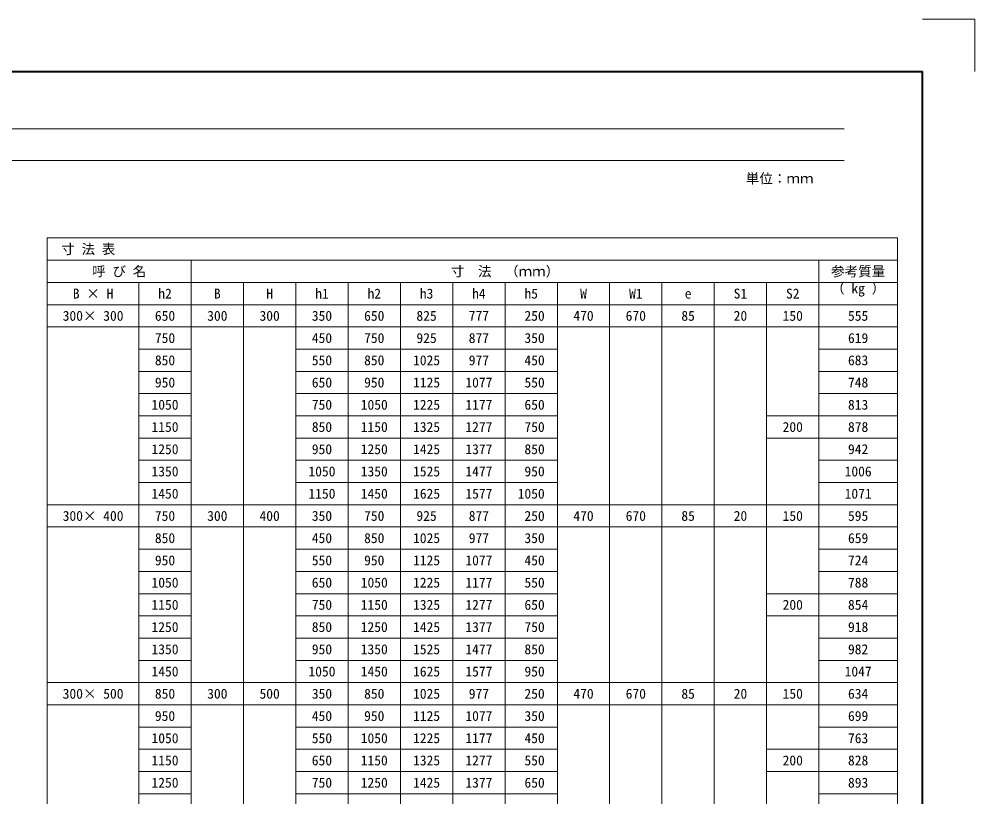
# Model space of a CAD drawing. Units: millimetres at full size; details may follow other scales. Extents: x 95 to 26200, y 7460 to 13400.
# Drawn here: x 13646 to 17300, y 10426 to 13400 of the extents above; entities that cross this region are included whole.
import ezdxf
from ezdxf.enums import TextEntityAlignment as Align

# ---------------------------------------------------------------- set-up
doc = ezdxf.new("R2010")
doc.units = ezdxf.units.MM
doc.header["$LTSCALE"] = 25
for name, color, linetype, lineweight in [('Defpoints_3', 8, 'Continuous', 0), ('図枠', 7, 'Continuous', 5), ('寸法・材料表', 7, 'Continuous', 13)]:
    doc.layers.add(name, color=color, linetype=linetype, lineweight=lineweight)
doc.styles.add('ＭＳ ゴシック', font='')
doc.styles.get('ＭＳ ゴシック').set_extended_font_data('MS Gothic')

msp = doc.modelspace()

# ---------------------------------------------------------------- linework, layer by layer
at = {"layer": 'Defpoints_3', "color": 7, "lineweight": 13}
for p in [(17100, 13399.96), (17300, 13199.96)]:
    msp.add_line(p, (17300, 13399.96), dxfattribs=at)
at = {"layer": 'Defpoints_3'}
for p, q in [((13753.64, 12563.04), (17003.64, 12563.04)), ((13753.64, 12563.04), (13753.64, 12478.04)), ((17003.64, 12563.04), (17003.64, 12478.04)), ((16703.64, 12393.04), (17003.64, 12393.04)), ((13753.64, 12223.04), (14103.64, 12223.04)), ((14303.64, 12223.04), (14703.64, 12223.04)), ((15703.64, 12223.04), (16703.64, 12223.04)), ((16503.64, 11798.04), (16703.64, 11798.04)), ((13753.64, 11458.04), (14103.64, 11458.04)), ((14303.64, 11458.04), (14703.64, 11458.04)), ((15703.64, 11458.04), (16703.64, 11458.04)), ((16503.64, 11118.04), (16703.64, 11118.04)), ((13753.64, 10778.04), (14103.64, 10778.04)), ((14303.64, 10778.04), (14703.64, 10778.04)), ((15703.64, 10778.04), (16703.64, 10778.04)), ((16503.64, 10523.04), (16703.64, 10523.04))]:
    msp.add_line(p, q, dxfattribs=at)
at = {"layer": '図枠', "lineweight": 40}
for p in [(9300, 13199.96), (17100, 7659.96)]:
    msp.add_line(p, (17100, 13199.96), dxfattribs=at)
at = {"layer": '図枠', "lineweight": 13}
for p, q in [((9600, 12979.96), (16800, 12979.96)), ((9600, 12859.96), (16800, 12859.96))]:
    msp.add_line(p, q, dxfattribs=at)
at = {"layer": '寸法・材料表'}
for p, q in [((13753.64, 12478.04), (17003.64, 12478.04)), ((13753.64, 12478.04), (13753.64, 8313.04)), ((14303.64, 12478.04), (14303.64, 8313.04)), ((16703.64, 12478.04), (16703.64, 8313.04)), ((17003.64, 12478.04), (17003.64, 8313.04)), ((13753.64, 12393.04), (16703.64, 12393.04)), ((14103.64, 12393.04), (14103.64, 8313.04)), ((14503.64, 12393.04), (14503.64, 8313.04)), ((14703.64, 12393.04), (14703.64, 8313.04)), ((14903.64, 12393.04), (14903.64, 8313.04)), ((15103.64, 12393.04), (15103.64, 8313.04)), ((15303.64, 12393.04), (15303.64, 8313.04)), ((15503.64, 12393.04), (15503.64, 8313.04)), ((15703.64, 12393.04), (15703.64, 8313.04)), ((15903.64, 12393.04), (15903.64, 8313.04)), ((16103.64, 12393.04), (16103.64, 8313.04)), ((16303.64, 12393.04), (16303.64, 8313.04)), ((16503.64, 12393.04), (16503.64, 8313.04)), ((13753.64, 12308.04), (17003.64, 12308.04)), ((14103.64, 12223.04), (14303.64, 12223.04)), ((14703.64, 12223.04), (15703.64, 12223.04)), ((16703.64, 12223.04), (17003.64, 12223.04)), ((14103.64, 12138.04), (14303.64, 12138.04)), ((14703.64, 12138.04), (15703.64, 12138.04)), ((16703.64, 12138.04), (17003.64, 12138.04)), ((14103.64, 12053.04), (14303.64, 12053.04)), ((14703.64, 12053.04), (15703.64, 12053.04)), ((16703.64, 12053.04), (17003.64, 12053.04)), ((14103.64, 11968.04), (14303.64, 11968.04)), ((14703.64, 11968.04), (15703.64, 11968.04)), ((16703.64, 11968.04), (17003.64, 11968.04)), ((14103.64, 11883.04), (14303.64, 11883.04)), ((14703.64, 11883.04), (15703.64, 11883.04)), ((16503.64, 11883.04), (17003.64, 11883.04)), ((14103.64, 11798.04), (14303.64, 11798.04)), ((14703.64, 11798.04), (15703.64, 11798.04)), ((16703.64, 11798.04), (17003.64, 11798.04)), ((14103.64, 11713.04), (14303.64, 11713.04)), ((14703.64, 11713.04), (15703.64, 11713.04)), ((16703.64, 11713.04), (17003.64, 11713.04)), ((14103.64, 11628.04), (14303.64, 11628.04)), ((14703.64, 11628.04), (15703.64, 11628.04)), ((16703.64, 11628.04), (17003.64, 11628.04)), ((13753.64, 11543.04), (17003.64, 11543.04)), ((14103.64, 11458.04), (14303.64, 11458.04)), ((14703.64, 11458.04), (15703.64, 11458.04)), ((16703.64, 11458.04), (17003.64, 11458.04)), ((14103.64, 11373.04), (14303.64, 11373.04)), ((14703.64, 11373.04), (15703.64, 11373.04)), ((16703.64, 11373.04), (17003.64, 11373.04)), ((14103.64, 11288.04), (14303.64, 11288.04)), ((14703.64, 11288.04), (15703.64, 11288.04)), ((16703.64, 11288.04), (17003.64, 11288.04)), ((14103.64, 11203.04), (14303.64, 11203.04)), ((14703.64, 11203.04), (15703.64, 11203.04)), ((16503.64, 11203.04), (17003.64, 11203.04)), ((14103.64, 11118.04), (14303.64, 11118.04)), ((14703.64, 11118.04), (15703.64, 11118.04)), ((16703.64, 11118.04), (17003.64, 11118.04)), ((14103.64, 11033.04), (14303.64, 11033.04)), ((14703.64, 11033.04), (15703.64, 11033.04)), ((16703.64, 11033.04), (17003.64, 11033.04)), ((14103.64, 10948.04), (14303.64, 10948.04)), ((14703.64, 10948.04), (15703.64, 10948.04)), ((16703.64, 10948.04), (17003.64, 10948.04)), ((13753.64, 10863.04), (17003.64, 10863.04)), ((14103.64, 10778.04), (14303.64, 10778.04)), ((14703.64, 10778.04), (15703.64, 10778.04)), ((16703.64, 10778.04), (17003.64, 10778.04)), ((14103.64, 10693.04), (14303.64, 10693.04)), ((14703.64, 10693.04), (15703.64, 10693.04)), ((16703.64, 10693.04), (17003.64, 10693.04)), ((14103.64, 10608.04), (14303.64, 10608.04)), ((14703.64, 10608.04), (15703.64, 10608.04)), ((16503.64, 10608.04), (17003.64, 10608.04)), ((14103.64, 10523.04), (14303.64, 10523.04)), ((14703.64, 10523.04), (15703.64, 10523.04)), ((16703.64, 10523.04), (17003.64, 10523.04)), ((14103.64, 10438.04), (14303.64, 10438.04)), ((14703.64, 10438.04), (15703.64, 10438.04)), ((16703.64, 10438.04), (17003.64, 10438.04))]:
    msp.add_line(p, q, dxfattribs=at)

# ---------------------------------------------------------------- texts
at = {"layer": '図枠', "style": 'ＭＳ ゴシック'}
msp.add_text('単位：ｍｍ', height=37.98, dxfattribs=at).set_placement((16553.73, 12790.63), align=Align.MIDDLE_CENTER)
at = {"layer": '寸法・材料表', "style": 'ＭＳ ゴシック'}
msp.add_text('\u3000寸 法 表', height=37.98, dxfattribs=at).set_placement((13754.84, 12520.54), align=Align.MIDDLE_LEFT)
for s, p in [('寸\u3000法\u3000（ｍｍ）', (15503.64, 12435.54)), ('呼 び 名', (14028.64, 12435.54)), ('参考質量', (16853.64, 12435.54)), ('B × H', (13928.64, 12350.54)), ('h2', (14203.64, 12350.54)), ('B', (14403.64, 12350.54)), ('H', (14603.64, 12350.54)), ('h1', (14803.64, 12350.54)), ('h2', (15003.64, 12350.54)), ('h3', (15203.64, 12350.54)), ('h4', (15403.64, 12350.54)), ('h5', (15603.64, 12350.54)), ('W', (15803.64, 12350.54)), ('W1', (16003.64, 12350.54)), ('e', (16203.64, 12350.54)), ('S1', (16403.64, 12350.54)), ('S2', (16603.64, 12350.54)), ('300× 300', (13928.64, 12265.54)), ('650', (14203.64, 12265.54)), ('300', (14403.64, 12265.54)), ('300', (14603.64, 12265.54)), ('350', (14803.64, 12265.54)), ('650', (15003.64, 12265.54)), ('825', (15203.64, 12265.54)), ('777', (15403.64, 12265.54)), (' 250', (15603.64, 12265.54)), ('470', (15803.64, 12265.54)), ('670', (16003.64, 12265.54)), ('85', (16203.64, 12265.54)), ('20', (16403.64, 12265.54)), ('150', (16603.64, 12265.54)), ('555', (16853.64, 12265.54)), ('750', (14203.64, 12180.54)), ('450', (14803.64, 12180.54)), ('750', (15003.64, 12180.54)), ('925', (15203.64, 12180.54)), ('877', (15403.64, 12180.54)), (' 350', (15603.64, 12180.54)), ('619', (16853.64, 12180.54)), ('850', (14203.64, 12095.54)), ('550', (14803.64, 12095.54)), ('850', (15003.64, 12095.54)), ('1025', (15203.64, 12095.54)), ('977', (15403.64, 12095.54)), (' 450', (15603.64, 12095.54)), ('683', (16853.64, 12095.54)), ('950', (14203.64, 12010.54)), ('650', (14803.64, 12010.54)), ('950', (15003.64, 12010.54)), ('1125', (15203.64, 12010.54)), ('1077', (15403.64, 12010.54)), (' 550', (15603.64, 12010.54)), ('748', (16853.64, 12010.54)), ('1050', (14203.64, 11925.54)), ('750', (14803.64, 11925.54)), ('1050', (15003.64, 11925.54)), ('1225', (15203.64, 11925.54)), ('1177', (15403.64, 11925.54)), (' 650', (15603.64, 11925.54)), ('813', (16853.64, 11925.54)), ('1150', (14203.64, 11840.54)), ('850', (14803.64, 11840.54)), ('1150', (15003.64, 11840.54)), ('1325', (15203.64, 11840.54)), ('1277', (15403.64, 11840.54)), (' 750', (15603.64, 11840.54)), ('200', (16603.64, 11840.54)), ('878', (16853.64, 11840.54)), ('1250', (14203.64, 11755.54)), ('950', (14803.64, 11755.54)), ('1250', (15003.64, 11755.54)), ('1425', (15203.64, 11755.54)), ('1377', (15403.64, 11755.54)), (' 850', (15603.64, 11755.54)), ('942', (16853.64, 11755.54)), ('1350', (14203.64, 11670.54)), ('1050', (14803.64, 11670.54)), ('1350', (15003.64, 11670.54)), ('1525', (15203.64, 11670.54)), ('1477', (15403.64, 11670.54)), (' 950', (15603.64, 11670.54)), ('1006', (16853.64, 11670.54)), ('1450', (14203.64, 11585.54)), ('1150', (14803.64, 11585.54)), ('1450', (15003.64, 11585.54)), ('1625', (15203.64, 11585.54)), ('1577', (15403.64, 11585.54)), ('1050', (15603.64, 11585.54)), ('1071', (16853.64, 11585.54)), ('300× 400', (13928.64, 11500.54)), ('750', (14203.64, 11500.54)), ('300', (14403.64, 11500.54)), ('400', (14603.64, 11500.54)), ('350', (14803.64, 11500.54)), ('750', (15003.64, 11500.54)), ('925', (15203.64, 11500.54)), ('877', (15403.64, 11500.54)), (' 250', (15603.64, 11500.54)), ('470', (15803.64, 11500.54)), ('670', (16003.64, 11500.54)), ('85', (16203.64, 11500.54)), ('20', (16403.64, 11500.54)), ('150', (16603.64, 11500.54)), ('595', (16853.64, 11500.54)), ('850', (14203.64, 11415.54)), ('450', (14803.64, 11415.54)), ('850', (15003.64, 11415.54)), ('1025', (15203.64, 11415.54)), ('977', (15403.64, 11415.54)), (' 350', (15603.64, 11415.54)), ('659', (16853.64, 11415.54)), ('950', (14203.64, 11330.54)), ('550', (14803.64, 11330.54)), ('950', (15003.64, 11330.54)), ('1125', (15203.64, 11330.54)), ('1077', (15403.64, 11330.54)), (' 450', (15603.64, 11330.54)), ('724', (16853.64, 11330.54)), ('1050', (14203.64, 11245.54)), ('650', (14803.64, 11245.54)), ('1050', (15003.64, 11245.54)), ('1225', (15203.64, 11245.54)), ('1177', (15403.64, 11245.54)), (' 550', (15603.64, 11245.54)), ('788', (16853.64, 11245.54)), ('1150', (14203.64, 11160.54)), ('750', (14803.64, 11160.54)), ('1150', (15003.64, 11160.54)), ('1325', (15203.64, 11160.54)), ('1277', (15403.64, 11160.54)), (' 650', (15603.64, 11160.54)), ('200', (16603.64, 11160.54)), ('854', (16853.64, 11160.54)), ('1250', (14203.64, 11075.54)), ('850', (14803.64, 11075.54)), ('1250', (15003.64, 11075.54)), ('1425', (15203.64, 11075.54)), ('1377', (15403.64, 11075.54)), (' 750', (15603.64, 11075.54)), ('918', (16853.64, 11075.54)), ('1350', (14203.64, 10990.54)), ('950', (14803.64, 10990.54)), ('1350', (15003.64, 10990.54)), ('1525', (15203.64, 10990.54)), ('1477', (15403.64, 10990.54)), (' 850', (15603.64, 10990.54)), ('982', (16853.64, 10990.54)), ('1450', (14203.64, 10905.54)), ('1050', (14803.64, 10905.54)), ('1450', (15003.64, 10905.54)), ('1625', (15203.64, 10905.54)), ('1577', (15403.64, 10905.54)), (' 950', (15603.64, 10905.54)), ('1047', (16853.64, 10905.54)), ('300× 500', (13928.64, 10820.54)), ('850', (14203.64, 10820.54)), ('300', (14403.64, 10820.54)), ('500', (14603.64, 10820.54)), ('350', (14803.64, 10820.54)), ('850', (15003.64, 10820.54)), ('1025', (15203.64, 10820.54)), ('977', (15403.64, 10820.54)), (' 250', (15603.64, 10820.54)), ('470', (15803.64, 10820.54)), ('670', (16003.64, 10820.54)), ('85', (16203.64, 10820.54)), ('20', (16403.64, 10820.54)), ('150', (16603.64, 10820.54)), ('634', (16853.64, 10820.54)), ('950', (14203.64, 10735.54)), ('450', (14803.64, 10735.54)), ('950', (15003.64, 10735.54)), ('1125', (15203.64, 10735.54)), ('1077', (15403.64, 10735.54)), (' 350', (15603.64, 10735.54)), ('699', (16853.64, 10735.54)), ('1050', (14203.64, 10650.54)), ('550', (14803.64, 10650.54)), ('1050', (15003.64, 10650.54)), ('1225', (15203.64, 10650.54)), ('1177', (15403.64, 10650.54)), (' 450', (15603.64, 10650.54)), ('763', (16853.64, 10650.54)), ('1150', (14203.64, 10565.54)), ('650', (14803.64, 10565.54)), ('1150', (15003.64, 10565.54)), ('1325', (15203.64, 10565.54)), ('1277', (15403.64, 10565.54)), (' 550', (15603.64, 10565.54)), ('200', (16603.64, 10565.54)), ('828', (16853.64, 10565.54)), ('1250', (14203.64, 10480.54)), ('750', (14803.64, 10480.54)), ('1250', (15003.64, 10480.54)), ('1425', (15203.64, 10480.54)), ('1377', (15403.64, 10480.54)), (' 650', (15603.64, 10480.54)), ('893', (16853.64, 10480.54))]:
    msp.add_text(s, height=37.98, dxfattribs=at).set_placement(p, align=Align.MIDDLE_CENTER)
msp.add_text('（ kg ）', height=37.98, dxfattribs=at).set_placement((16853.64, 12340.04), align=Align.BOTTOM_CENTER)

doc.saveas('drawing.dxf')
